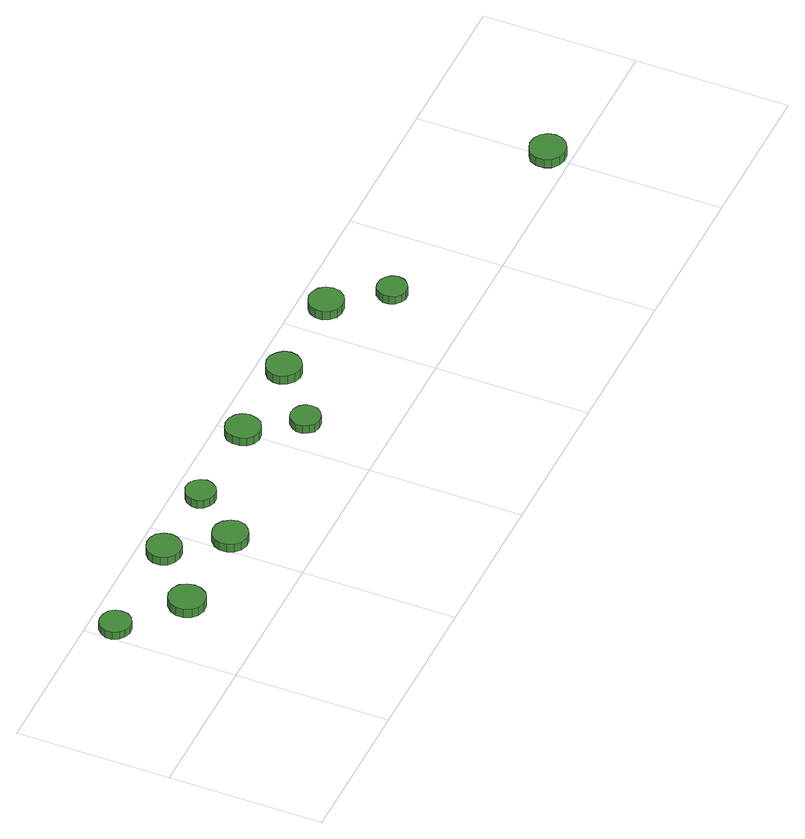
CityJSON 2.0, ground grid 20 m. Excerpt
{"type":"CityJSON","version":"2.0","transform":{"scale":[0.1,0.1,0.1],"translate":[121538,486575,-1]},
"CityObjects":{
"tree1":{"type":"SolitaryVegetationObject","attributes":{"function":"something"},"geometry":[{"type":"MultiSurface","lod":"1","boundaries":[[[0,1,2,3,4,5,6,7,8,9,10,11,12,13,14]],[[15,16,17,18,19,20,21,22,23,24,25,26,27,28,29]],[[0,29,28,1]],[[1,28,27,2]],[[2,27,26,3]],[[3,26,25,4]],[[4,25,24,5]],[[5,24,23,6]],[[6,23,22,7]],[[7,22,21,8]],[[8,21,20,9]],[[9,20,19,10]],[[10,19,18,11]],[[11,18,17,12]],[[12,17,16,13]],[[13,16,15,14]],[[14,15,29,0]]]}]},
"tree2":{"type":"SolitaryVegetationObject","attributes":{"function":"something"},"geometry":[{"type":"MultiSurface","lod":"1","boundaries":[[[30,31,32,33,34,35,36,37,38,39,40,41,42,43,44]],[[45,46,47,48,49,50,51,52,53,54,55,56,57,58,59]],[[30,59,58,31]],[[31,58,57,32]],[[32,57,56,33]],[[33,56,55,34]],[[34,55,54,35]],[[35,54,53,36]],[[36,53,52,37]],[[37,52,51,38]],[[38,51,50,39]],[[39,50,49,40]],[[40,49,48,41]],[[41,48,47,42]],[[42,47,46,43]],[[43,46,45,44]],[[44,45,59,30]]]}]},
"tree3":{"type":"SolitaryVegetationObject","attributes":{"function":"something"},"geometry":[{"type":"MultiSurface","lod":"1","boundaries":[[[60,61,62,63,64,65,66,67,68,69,70,71,72,73,74]],[[75,76,77,78,79,80,81,82,83,84,85,86,87,88,89]],[[60,89,88,61]],[[61,88,87,62]],[[62,87,86,63]],[[63,86,85,64]],[[64,85,84,65]],[[65,84,83,66]],[[66,83,82,67]],[[67,82,81,68]],[[68,81,80,69]],[[69,80,79,70]],[[70,79,78,71]],[[71,78,77,72]],[[72,77,76,73]],[[73,76,75,74]],[[74,75,89,60]]]}]},
"tree4":{"type":"SolitaryVegetationObject","attributes":{"function":"something"},"geometry":[{"type":"MultiSurface","lod":"1","boundaries":[[[90,91,92,93,94,95,96,97,98,99,100,101,102,103,104]],[[105,106,107,108,109,110,111,112,113,114,115,116,117,118,119]],[[90,119,118,91]],[[91,118,117,92]],[[92,117,116,93]],[[93,116,115,94]],[[94,115,114,95]],[[95,114,113,96]],[[96,113,112,97]],[[97,112,111,98]],[[98,111,110,99]],[[99,110,109,100]],[[100,109,108,101]],[[101,108,107,102]],[[102,107,106,103]],[[103,106,105,104]],[[104,105,119,90]]]}]},
"tree5":{"type":"SolitaryVegetationObject","attributes":{"function":"something"},"geometry":[{"type":"MultiSurface","lod":"1","boundaries":[[[120,121,122,123,124,125,126,127,128,129,130,131,132,133,134]],[[135,136,137,138,139,140,141,142,143,144,145,146,147,148,149]],[[120,149,148,121]],[[121,148,147,122]],[[122,147,146,123]],[[123,146,145,124]],[[124,145,144,125]],[[125,144,143,126]],[[126,143,142,127]],[[127,142,141,128]],[[128,141,140,129]],[[129,140,139,130]],[[130,139,138,131]],[[131,138,137,132]],[[132,137,136,133]],[[133,136,135,134]],[[134,135,149,120]]]}]},
"tree6":{"type":"SolitaryVegetationObject","attributes":{"function":"something"},"geometry":[{"type":"MultiSurface","lod":"1","boundaries":[[[150,151,152,153,154,155,156,157,158,159,160,161,162,163,164]],[[165,166,167,168,169,170,171,172,173,174,175,176,177,178,179]],[[150,179,178,151]],[[151,178,177,152]],[[152,177,176,153]],[[153,176,175,154]],[[154,175,174,155]],[[155,174,173,156]],[[156,173,172,157]],[[157,172,171,158]],[[158,171,170,159]],[[159,170,169,160]],[[160,169,168,161]],[[161,168,167,162]],[[162,167,166,163]],[[163,166,165,164]],[[164,165,179,150]]]}]},
"tree7":{"type":"SolitaryVegetationObject","attributes":{"function":"something"},"geometry":[{"type":"MultiSurface","lod":"1","boundaries":[[[180,181,182,183,184,185,186,187,188,189,190,191,192,193,194]],[[195,196,197,198,199,200,201,202,203,204,205,206,207,208,209]],[[180,209,208,181]],[[181,208,207,182]],[[182,207,206,183]],[[183,206,205,184]],[[184,205,204,185]],[[185,204,203,186]],[[186,203,202,187]],[[187,202,201,188]],[[188,201,200,189]],[[189,200,199,190]],[[190,199,198,191]],[[191,198,197,192]],[[192,197,196,193]],[[193,196,195,194]],[[194,195,209,180]]]}]},
"tree8":{"type":"SolitaryVegetationObject","attributes":{"function":"something"},"geometry":[{"type":"MultiSurface","lod":"1","boundaries":[[[210,211,212,213,214,215,216,217,218,219,220,221,222,223,224]],[[225,226,227,228,229,230,231,232,233,234,235,236,237,238,239]],[[210,239,238,211]],[[211,238,237,212]],[[212,237,236,213]],[[213,236,235,214]],[[214,235,234,215]],[[215,234,233,216]],[[216,233,232,217]],[[217,232,231,218]],[[218,231,230,219]],[[219,230,229,220]],[[220,229,228,221]],[[221,228,227,222]],[[222,227,226,223]],[[223,226,225,224]],[[224,225,239,210]]]}]},
"tree9":{"type":"SolitaryVegetationObject","attributes":{"function":"something"},"geometry":[{"type":"MultiSurface","lod":"1","boundaries":[[[240,241,242,243,244,245,246,247,248,249,250,251,252,253,254]],[[255,256,257,258,259,260,261,262,263,264,265,266,267,268,269]],[[240,269,268,241]],[[241,268,267,242]],[[242,267,266,243]],[[243,266,265,244]],[[244,265,264,245]],[[245,264,263,246]],[[246,263,262,247]],[[247,262,261,248]],[[248,261,260,249]],[[249,260,259,250]],[[250,259,258,251]],[[251,258,257,252]],[[252,257,256,253]],[[253,256,255,254]],[[254,255,269,240]]]}]},
"tree10":{"type":"SolitaryVegetationObject","attributes":{"function":"something"},"geometry":[{"type":"MultiSurface","lod":"1","boundaries":[[[270,271,272,273,274,275,276,277,278,279,280,281,282,283,284]],[[285,286,287,288,289,290,291,292,293,294,295,296,297,298,299]],[[270,299,298,271]],[[271,298,297,272]],[[272,297,296,273]],[[273,296,295,274]],[[274,295,294,275]],[[275,294,293,276]],[[276,293,292,277]],[[277,292,291,278]],[[278,291,290,279]],[[279,290,289,280]],[[280,289,288,281]],[[281,288,287,282]],[[282,287,286,283]],[[283,286,285,284]],[[284,285,299,270]]]}]},
"tree11":{"type":"SolitaryVegetationObject","attributes":{"function":"something"},"geometry":[{"type":"MultiSurface","lod":"1","boundaries":[[[300,301,302,303,304,305,306,307,308,309,310,311,312,313,314]],[[315,316,317,318,319,320,321,322,323,324,325,326,327,328,329]],[[300,329,328,301]],[[301,328,327,302]],[[302,327,326,303]],[[303,326,325,304]],[[304,325,324,305]],[[305,324,323,306]],[[306,323,322,307]],[[307,322,321,308]],[[308,321,320,309]],[[309,320,319,310]],[[310,319,318,311]],[[311,318,317,312]],[[312,317,316,313]],[[313,316,315,314]],[[314,315,329,300]]]}]}
},
"vertices":[
[40,167,19],[39,175,19],[34,182,19],[26,186,19],[18,187,19],[10,185,19],[4,179,19],[0,171,19],[0,163,19],[4,155,19],[10,150,19],[18,147,19],[26,148,19],[34,152,19],[39,159,19],[39,159,8],[34,152,8],[26,148,8],[18,147,8],[10,150,8],[4,155,8],[0,163,8],[0,171,8],[4,179,8],[10,185,8],[18,187,8],[26,186,8],[34,182,8],[39,175,8],[40,167,8],
[115,104,22],[113,114,22],[108,122,22],[99,127,22],[89,128,22],[80,125,22],[73,118,22],[69,109,22],[69,99,22],[73,90,22],[80,84,22],[89,81,22],[99,82,22],[108,87,22],[113,95,22],[113,95,9],[108,87,9],[99,82,9],[89,81,9],[80,84,9],[73,90,9],[69,99,9],[69,109,9],[73,118,9],[80,125,9],[89,128,9],[99,127,9],[108,122,9],[113,114,9],[115,104,9],
[188,167,21],[186,176,21],[181,184,21],[173,188,21],[164,189,21],[155,186,21],[148,180,21],[144,172,21],[144,163,21],[148,154,21],[155,148,21],[164,145,21],[173,146,21],[181,151,21],[186,158,21],[186,158,9],[181,151,9],[173,146,9],[164,145,9],[155,148,9],[148,154,9],[144,163,9],[144,172,9],[148,180,9],[155,186,9],[164,189,9],[173,188,9],[181,184,9],[186,176,9],[188,167,9],
[240,102,23],[238,111,23],[232,119,23],[224,124,23],[215,125,23],[206,122,23],[199,115,23],[195,107,23],[195,98,23],[199,89,23],[206,83,23],[215,80,23],[224,81,23],[232,86,23],[238,93,23],[238,93,11],[232,86,11],[224,81,11],[215,80,11],[206,83,11],[199,89,11],[195,98,11],[195,107,11],[199,115,11],[206,122,11],[215,125,11],[224,124,11],[232,119,11],[238,111,11],[240,102,11],
[294,166,21],[292,174,21],[287,181,21],[280,185,21],[272,186,21],[265,183,21],[259,178,21],[255,170,21],[255,162,21],[259,155,21],[265,150,21],[272,147,21],[280,148,21],[287,152,21],[292,159,21],[292,159,9],[287,152,9],[280,148,9],[272,147,9],[265,150,9],[259,155,9],[255,162,9],[255,170,9],[259,178,9],[265,183,9],[272,186,9],[280,185,9],[287,181,9],[292,174,9],[294,166,9],
[422,166,21],[420,175,21],[415,182,21],[406,187,21],[397,188,21],[388,185,21],[381,179,21],[378,170,21],[378,161,21],[381,152,21],[388,146,21],[397,143,21],[406,144,21],[415,149,21],[420,156,21],[420,156,9],[415,149,9],[406,144,9],[397,143,9],[388,146,9],[381,152,9],[378,161,9],[378,170,9],[381,179,9],[388,185,9],[397,188,9],[406,187,9],[415,182,9],[420,175,9],[422,166,9],
[463,103,24],[462,111,24],[457,117,24],[450,121,24],[442,122,24],[434,120,24],[429,114,24],[425,107,24],[425,99,24],[429,92,24],[434,86,24],[442,84,24],[450,85,24],[457,89,24],[462,95,24],[462,95,12],[457,89,12],[450,85,12],[442,84,12],[434,86,12],[429,92,12],[425,99,12],[425,107,12],[429,114,12],[434,120,12],[442,122,12],[450,121,12],[457,117,12],[462,111,12],[463,103,12],
[543,165,22],[541,174,22],[535,181,22],[527,186,22],[518,187,22],[509,184,22],[502,178,22],[498,169,22],[498,160,22],[502,152,22],[509,145,22],[518,142,22],[527,143,22],[535,148,22],[541,156,22],[541,156,9],[535,148,9],[527,143,9],[518,142,9],[509,145,9],[502,152,9],[498,160,9],[498,169,9],[502,178,9],[509,184,9],[518,187,9],[527,186,9],[535,181,9],[541,174,9],[543,165,9],
[668,164,23],[666,173,23],[660,181,23],[652,185,23],[643,186,23],[634,183,23],[627,177,23],[623,169,23],[623,159,23],[627,151,23],[634,144,23],[643,142,23],[652,143,23],[660,147,23],[666,155,23],[666,155,10],[660,147,10],[652,143,10],[643,142,10],[634,144,10],[627,151,10],[623,159,10],[623,169,10],[627,177,10],[634,183,10],[643,186,10],[652,185,10],[660,181,10],[666,173,10],[668,164,10],
[717,100,24],[715,108,24],[710,114,24],[703,118,24],[695,119,24],[688,117,24],[682,111,24],[679,104,24],[679,96,24],[682,89,24],[688,84,24],[695,81,24],[703,82,24],[710,86,24],[715,92,24],[715,92,12],[710,86,12],[703,82,12],[695,81,12],[688,84,12],[682,89,12],[679,96,12],[679,104,12],[682,111,12],[688,117,12],[695,119,12],[703,118,12],[710,114,12],[715,108,12],[717,100,12],
[1023,28,26],[1021,38,26],[1015,45,26],[1007,50,26],[997,51,26],[988,48,26],[980,42,26],[976,33,26],[976,23,26],[980,14,26],[988,8,26],[997,5,26],[1007,6,26],[1015,11,26],[1021,18,26],[1021,18,13],[1015,11,13],[1007,6,13],[997,5,13],[988,8,13],[980,14,13],[976,23,13],[976,33,13],[980,42,13],[988,48,13],[997,51,13],[1007,50,13],[1015,45,13],[1021,38,13],[1023,28,13]
]}
